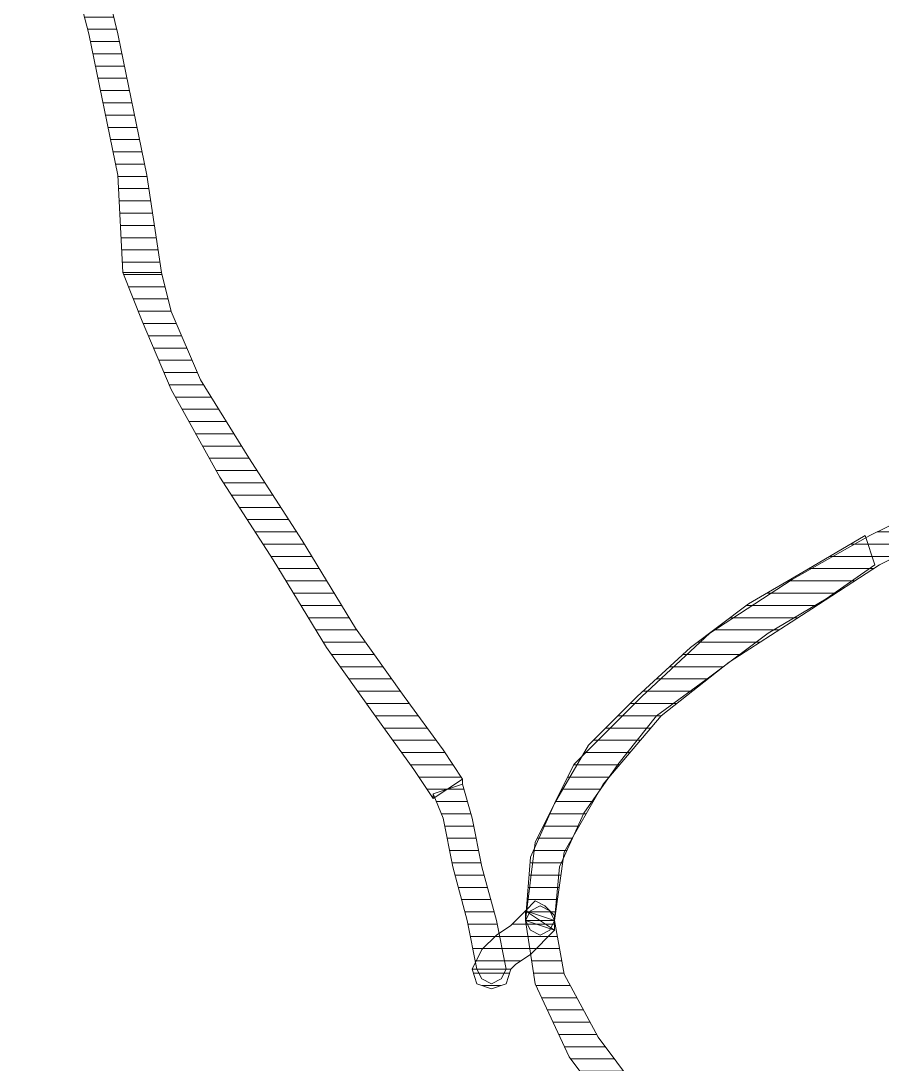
# Model space of a CAD drawing. Header units: centimetres. Extents: x 54005 to 61405, y 90310 to 94744.
# Drawn here: x 56832.2 to 56840.98, y 91753.54 to 91764.18 of the extents above; entities that cross this region are included whole.
import ezdxf

# ---------------------------------------------------------------- set-up
doc = ezdxf.new("R2010")
doc.units = ezdxf.units.CM
doc.header["$LTSCALE"] = 25
doc.layers.get('0').update_dxf_attribs({"lineweight": 0})
doc.layers.add('ÖLCULENDIRME', color=115, linetype='Continuous', lineweight=5)
pattern_1 = [(360, (-5108.51305, -673.59423), (1e-16, 0.125), [25])]

# ---------------------------------------------------------------- blocks, each defined once
blk = doc.blocks.new('by')
at = {"ltscale": 30}
h = blk.add_hatch(dxfattribs=at)
h.set_pattern_fill('DC_LINES', color=256, scale=0.1, style=0)
h.set_pattern_definition(pattern_1)
edge = h.paths.add_edge_path(flags=0)
edge.add_line((6411.094, 2248.253), (6411.144, 2248.203))
edge.add_line((6411.144, 2248.203), (6411.59, 2247.657))
edge.add_line((6411.59, 2247.657), (6412.282, 2246.961))
edge.add_line((6412.282, 2246.961), (6413.074, 2246.216))
edge.add_line((6413.074, 2246.216), (6413.816, 2245.421))
edge.add_line((6413.816, 2245.421), (6414.607, 2244.577))
edge.add_line((6414.607, 2244.577), (6415.201, 2243.782))
edge.add_line((6415.201, 2243.782), (6415.548, 2243.037))
edge.add_line((6415.548, 2243.037), (6415.646, 2242.391))
edge.add_line((6415.646, 2242.391), (6415.349, 2242.391))
edge.add_line((6415.349, 2242.391), (6415.251, 2242.938))
edge.add_line((6415.251, 2242.938), (6414.904, 2243.583))
edge.add_line((6414.904, 2243.583), (6414.31, 2244.378))
edge.add_line((6414.31, 2244.378), (6413.618, 2245.223))
edge.add_line((6413.618, 2245.223), (6412.876, 2246.017))
edge.add_line((6412.876, 2246.017), (6412.084, 2246.763))
edge.add_line((6412.084, 2246.763), (6411.391, 2247.458))
edge.add_line((6411.391, 2247.458), (6410.847, 2248.004))
edge.add_line((6410.847, 2248.004), (6410.897, 2247.955))
edge.add_line((6410.897, 2247.955), (6410.847, 2248.004))
edge.add_line((6410.847, 2248.004), (6410.847, 2248.153))
edge.add_line((6410.847, 2248.153), (6410.946, 2248.253))
edge.add_line((6410.946, 2248.253), (6411.045, 2248.302))
edge.add_line((6411.045, 2248.302), (6411.144, 2248.203))
h = blk.add_hatch(dxfattribs=at)
h.set_pattern_fill('DC_LINES', color=256, scale=0.1, style=0)
h.set_pattern_definition(pattern_1)
edge = h.paths.add_edge_path(flags=0)
edge.add_line((6415.646, 2242.292), (6415.349, 2242.391))
edge.add_line((6415.349, 2242.391), (6415.251, 2242.938))
edge.add_line((6415.251, 2242.938), (6414.904, 2243.583))
edge.add_line((6414.904, 2243.583), (6414.31, 2244.378))
edge.add_line((6414.31, 2244.378), (6413.618, 2245.223))
edge.add_line((6413.618, 2245.223), (6412.876, 2246.017))
edge.add_line((6412.876, 2246.017), (6412.084, 2246.763))
edge.add_line((6412.084, 2246.763), (6411.391, 2247.458))
edge.add_line((6411.391, 2247.458), (6410.847, 2248.004))
edge.add_line((6410.847, 2248.004), (6411.144, 2248.203))
edge.add_line((6411.144, 2248.203), (6411.59, 2247.657))
edge.add_line((6411.59, 2247.657), (6412.282, 2246.961))
edge.add_line((6412.282, 2246.961), (6413.074, 2246.216))
edge.add_line((6413.074, 2246.216), (6413.816, 2245.421))
edge.add_line((6413.816, 2245.421), (6414.607, 2244.577))
edge.add_line((6414.607, 2244.577), (6415.201, 2243.782))
edge.add_line((6415.201, 2243.782), (6415.548, 2243.037))
edge.add_line((6415.548, 2243.037), (6415.646, 2242.391))
edge.add_line((6415.646, 2242.391), (6415.349, 2242.491))
edge.add_line((6415.349, 2242.491), (6415.646, 2242.391))
edge.add_line((6415.646, 2242.391), (6415.596, 2242.292))
edge.add_line((6415.596, 2242.292), (6415.498, 2242.242))
edge.add_line((6415.498, 2242.242), (6415.399, 2242.292))
edge.add_line((6415.399, 2242.292), (6415.349, 2242.391))
h = blk.add_hatch(dxfattribs=at)
h.set_pattern_fill('DC_LINES', color=256, scale=0.1, style=0)
h.set_pattern_definition(pattern_1)
edge = h.paths.add_edge_path(flags=0)
edge.add_line((6415.844, 2242.888), (6416.19, 2242.888))
edge.add_line((6416.19, 2242.888), (6416.092, 2242.689))
edge.add_line((6416.092, 2242.689), (6415.943, 2242.54))
edge.add_line((6415.943, 2242.54), (6415.795, 2242.441))
edge.add_line((6415.795, 2242.441), (6415.646, 2242.292))
edge.add_line((6415.646, 2242.292), (6415.349, 2242.491))
edge.add_line((6415.349, 2242.491), (6415.596, 2242.739))
edge.add_line((6415.596, 2242.739), (6415.745, 2242.838))
edge.add_line((6415.745, 2242.838), (6415.795, 2242.888))
edge.add_line((6415.795, 2242.888), (6416.141, 2242.888))
edge.add_line((6416.141, 2242.888), (6415.795, 2242.888))
edge.add_line((6415.795, 2242.888), (6415.844, 2243.037))
edge.add_line((6415.844, 2243.037), (6415.993, 2243.087))
edge.add_line((6415.993, 2243.087), (6416.141, 2243.037))
edge.add_line((6416.141, 2243.037), (6416.19, 2242.888))
h = blk.add_hatch(dxfattribs=at)
h.set_pattern_fill('DC_LINES', color=256, scale=0.1, style=0)
h.set_pattern_definition(pattern_1)
edge = h.paths.add_edge_path(flags=0)
edge.add_line((6415.795, 2242.888), (6416.141, 2242.888))
edge.add_line((6416.141, 2242.888), (6416.24, 2242.391))
edge.add_line((6416.24, 2242.391), (6416.388, 2241.845))
edge.add_line((6416.388, 2241.845), (6416.487, 2241.348))
edge.add_line((6416.487, 2241.348), (6416.587, 2241.1))
edge.add_line((6416.587, 2241.1), (6416.29, 2241))
edge.add_line((6416.29, 2241), (6416.19, 2241.348))
edge.add_line((6416.19, 2241.348), (6416.092, 2241.845))
edge.add_line((6416.092, 2241.845), (6415.943, 2242.391))
edge.add_line((6415.943, 2242.391), (6415.844, 2242.888))
edge.add_line((6415.844, 2242.888), (6416.19, 2242.888))
edge.add_line((6416.19, 2242.888), (6415.844, 2242.888))
edge.add_line((6415.844, 2242.888), (6415.894, 2242.987))
edge.add_line((6415.894, 2242.987), (6415.993, 2243.037))
edge.add_line((6415.993, 2243.037), (6416.092, 2242.987))
edge.add_line((6416.092, 2242.987), (6416.141, 2242.888))
h = blk.add_hatch(dxfattribs=at)
h.set_pattern_fill('DC_LINES', color=256, scale=0.1, style=0)
h.set_pattern_definition(pattern_1)
edge = h.paths.add_edge_path(flags=0)
edge.add_line((6415.349, 2242.391), (6415.349, 2242.491))
edge.add_line((6415.349, 2242.491), (6415.596, 2242.739))
edge.add_line((6415.596, 2242.739), (6415.745, 2242.838))
edge.add_line((6415.745, 2242.838), (6415.795, 2242.888))
edge.add_line((6415.795, 2242.888), (6416.19, 2242.888))
edge.add_line((6416.19, 2242.888), (6416.092, 2242.689))
edge.add_line((6416.092, 2242.689), (6415.943, 2242.54))
edge.add_line((6415.943, 2242.54), (6415.795, 2242.441))
edge.add_line((6415.795, 2242.441), (6415.646, 2242.292))
edge.add_line((6415.646, 2242.292), (6415.646, 2242.391))
edge.add_line((6415.646, 2242.391), (6415.646, 2242.292))
edge.add_line((6415.646, 2242.292), (6415.548, 2242.192))
edge.add_line((6415.548, 2242.192), (6415.448, 2242.242))
edge.add_line((6415.448, 2242.242), (6415.349, 2242.342))
edge.add_line((6415.349, 2242.342), (6415.349, 2242.491))
h = blk.add_hatch(dxfattribs=at)
h.set_pattern_fill('DC_LINES', color=256, scale=0.1, style=0)
h.set_pattern_definition(pattern_1)
edge = h.paths.add_edge_path(flags=0)
edge.add_line((6416.29, 2240.951), (6416.29, 2241))
edge.add_line((6416.29, 2241), (6416.19, 2241.348))
edge.add_line((6416.19, 2241.348), (6416.092, 2241.845))
edge.add_line((6416.092, 2241.845), (6415.943, 2242.391))
edge.add_line((6415.943, 2242.391), (6415.844, 2242.888))
edge.add_line((6415.844, 2242.888), (6416.141, 2242.888))
edge.add_line((6416.141, 2242.888), (6416.24, 2242.391))
edge.add_line((6416.24, 2242.391), (6416.388, 2241.845))
edge.add_line((6416.388, 2241.845), (6416.487, 2241.348))
edge.add_line((6416.487, 2241.348), (6416.587, 2241.1))
edge.add_line((6416.587, 2241.1), (6416.587, 2241.149))
h = blk.add_hatch(dxfattribs=at)
h.set_pattern_fill('DC_LINES', color=256, scale=0.1, style=0)
h.set_pattern_definition(pattern_1)
h.paths.add_polyline_path([(6415.646, 2242.391), (6415.596, 2241.745), (6415.349, 2241.199), (6415.004, 2240.603), (6414.509, 2240.106), (6413.965, 2239.609), (6413.371, 2239.162), (6412.777, 2238.815), (6412.183, 2238.467), (6412.084, 2238.765), (6412.579, 2239.113), (6413.173, 2239.46), (6413.766, 2239.907), (6414.31, 2240.305), (6414.706, 2240.802), (6415.052, 2241.298), (6415.3, 2241.845), (6415.349, 2242.391), (6415.399, 2242.491), (6415.498, 2242.54), (6415.596, 2242.491)], flags=0)
h = blk.add_hatch(dxfattribs=at)
h.set_pattern_fill('DC_LINES', color=256, scale=0.1, style=0)
h.set_pattern_definition(pattern_1)
edge = h.paths.add_edge_path(flags=0)
edge.add_line((6410.749, 2237.97), (6410.847, 2238.169))
edge.add_line((6410.847, 2238.169), (6411.342, 2238.417))
edge.add_line((6411.342, 2238.417), (6412.035, 2238.765))
edge.add_line((6412.035, 2238.765), (6412.727, 2239.212))
edge.add_line((6412.727, 2239.212), (6413.568, 2239.758))
edge.add_line((6413.568, 2239.758), (6414.261, 2240.305))
edge.add_line((6414.261, 2240.305), (6414.854, 2241))
edge.add_line((6414.854, 2241), (6415.251, 2241.696))
edge.add_line((6415.251, 2241.696), (6415.349, 2242.391))
edge.add_line((6415.349, 2242.391), (6415.646, 2242.391))
edge.add_line((6415.646, 2242.391), (6415.548, 2241.596))
edge.add_line((6415.548, 2241.596), (6415.152, 2240.802))
edge.add_line((6415.152, 2240.802), (6414.459, 2240.106))
edge.add_line((6414.459, 2240.106), (6413.766, 2239.46))
edge.add_line((6413.766, 2239.46), (6412.926, 2238.914))
edge.add_line((6412.926, 2238.914), (6412.134, 2238.467))
edge.add_line((6412.134, 2238.467), (6411.441, 2238.119))
edge.add_line((6411.441, 2238.119), (6410.946, 2237.871))
edge.add_line((6410.946, 2237.871), (6411.045, 2238.07))
edge.add_line((6411.045, 2238.07), (6410.946, 2237.871))
edge.add_line((6410.946, 2237.871), (6410.798, 2237.871))
edge.add_line((6410.798, 2237.871), (6410.749, 2237.97))
edge.add_line((6410.749, 2237.97), (6410.749, 2238.07))
edge.add_line((6410.749, 2238.07), (6410.847, 2238.169))
h = blk.add_hatch(dxfattribs=at)
h.set_pattern_fill('DC_LINES', color=256, scale=0.1, style=0)
h.set_pattern_definition(pattern_1)
edge = h.paths.add_edge_path(flags=0)
edge.add_line((6416.587, 2241.1), (6416.587, 2241.149))
edge.add_line((6416.587, 2241.149), (6416.784, 2240.851))
edge.add_line((6416.784, 2240.851), (6417.18, 2240.305))
edge.add_line((6417.18, 2240.305), (6417.675, 2239.609))
edge.add_line((6417.675, 2239.609), (6418.219, 2238.715))
edge.add_line((6418.219, 2238.715), (6418.763, 2237.871))
edge.add_line((6418.763, 2237.871), (6419.258, 2236.977))
edge.add_line((6419.258, 2236.977), (6419.555, 2236.281))
edge.add_line((6419.555, 2236.281), (6419.753, 2235.785))
edge.add_line((6419.753, 2235.785), (6419.357, 2235.785))
edge.add_line((6419.357, 2235.785), (6419.258, 2236.182))
edge.add_line((6419.258, 2236.182), (6418.961, 2236.877))
edge.add_line((6418.961, 2236.877), (6418.467, 2237.672))
edge.add_line((6418.467, 2237.672), (6417.923, 2238.517))
edge.add_line((6417.923, 2238.517), (6417.378, 2239.411))
edge.add_line((6417.378, 2239.411), (6416.884, 2240.106))
edge.add_line((6416.884, 2240.106), (6416.487, 2240.653))
edge.add_line((6416.487, 2240.653), (6416.29, 2240.951))
edge.add_line((6416.29, 2240.951), (6416.29, 2241))
h = blk.add_hatch(dxfattribs=at)
h.set_pattern_fill('DC_LINES', color=256, scale=0.1, style=0)
h.set_pattern_definition(pattern_1)
edge = h.paths.add_edge_path(flags=0)
edge.add_line((6419.357, 2235.785), (6419.258, 2236.182))
edge.add_line((6419.258, 2236.182), (6418.961, 2236.877))
edge.add_line((6418.961, 2236.877), (6418.467, 2237.672))
edge.add_line((6418.467, 2237.672), (6417.923, 2238.517))
edge.add_line((6417.923, 2238.517), (6417.378, 2239.411))
edge.add_line((6417.378, 2239.411), (6416.884, 2240.106))
edge.add_line((6416.884, 2240.106), (6416.487, 2240.653))
edge.add_line((6416.487, 2240.653), (6416.29, 2240.951))
edge.add_line((6416.29, 2240.951), (6416.587, 2241.149))
edge.add_line((6416.587, 2241.149), (6416.784, 2240.851))
edge.add_line((6416.784, 2240.851), (6417.18, 2240.305))
edge.add_line((6417.18, 2240.305), (6417.675, 2239.609))
edge.add_line((6417.675, 2239.609), (6418.219, 2238.715))
edge.add_line((6418.219, 2238.715), (6418.763, 2237.871))
edge.add_line((6418.763, 2237.871), (6419.258, 2236.977))
edge.add_line((6419.258, 2236.977), (6419.555, 2236.281))
edge.add_line((6419.555, 2236.281), (6419.753, 2235.785))
h = blk.add_hatch(dxfattribs=at)
h.set_pattern_fill('DC_LINES', color=256, scale=0.1, style=0)
h.set_pattern_definition(pattern_1)
edge = h.paths.add_edge_path(flags=0)
edge.add_line((6420.495, 2230.916), (6420.148, 2231.91))
edge.add_line((6420.148, 2231.91), (6419.802, 2233.35))
edge.add_line((6419.802, 2233.35), (6419.506, 2234.791))
edge.add_line((6419.506, 2234.791), (6419.357, 2235.785))
edge.add_line((6419.357, 2235.785), (6419.753, 2235.785))
edge.add_line((6419.753, 2235.785), (6419.802, 2234.791))
edge.add_line((6419.802, 2234.791), (6420.099, 2233.35))
edge.add_line((6420.099, 2233.35), (6420.445, 2232.009))
edge.add_line((6420.445, 2232.009), (6420.792, 2231.016))
h = blk.add_hatch(dxfattribs=at)
h.set_pattern_fill('DC_LINES', color=256, scale=0.1, style=0)
h.set_pattern_definition(pattern_1)
edge = h.paths.add_edge_path(flags=0)
edge.add_line((6419.753, 2235.785), (6419.802, 2234.791))
edge.add_line((6419.802, 2234.791), (6420.099, 2233.35))
edge.add_line((6420.099, 2233.35), (6420.445, 2232.009))
edge.add_line((6420.445, 2232.009), (6420.792, 2231.016))
edge.add_line((6420.792, 2231.016), (6420.495, 2230.916))
edge.add_line((6420.495, 2230.916), (6420.148, 2231.91))
edge.add_line((6420.148, 2231.91), (6419.802, 2233.35))
edge.add_line((6419.802, 2233.35), (6419.506, 2234.791))
edge.add_line((6419.506, 2234.791), (6419.357, 2235.785))
for p, q in [((6414.607, 2244.577, -4.505), (6415.201, 2243.782, -4.505)), ((6414.607, 2244.577, -4.505), (6415.201, 2243.782, -4.505)), ((6414.904, 2243.583, -4.505), (6414.31, 2244.378, -4.505)), ((6414.904, 2243.583, -4.505), (6414.31, 2244.378, -4.505)), ((6415.201, 2243.782, -4.505), (6415.548, 2243.037, -4.505)), ((6415.201, 2243.782, -4.505), (6415.548, 2243.037, -4.505)), ((6415.251, 2242.938, -4.505), (6414.904, 2243.583, -4.505)), ((6415.251, 2242.938, -4.505), (6414.904, 2243.583, -4.505)), ((6415.844, 2243.037, -4.505), (6415.993, 2243.087, -4.505)), ((6415.993, 2243.087, -4.505), (6416.141, 2243.037, -4.505)), ((6415.349, 2242.391, -4.505), (6415.251, 2242.938, -4.505)), ((6415.349, 2242.391, -4.505), (6415.251, 2242.938, -4.505)), ((6415.548, 2243.037, -4.505), (6415.646, 2242.391, -4.505)), ((6415.548, 2243.037, -4.505), (6415.646, 2242.391, -4.505)), ((6415.795, 2242.888, -4.505), (6415.844, 2243.037, -4.505)), ((6415.844, 2242.888, -4.505), (6415.894, 2242.987, -4.505)), ((6415.894, 2242.987, -4.505), (6415.993, 2243.037, -4.505)), ((6415.993, 2243.037, -4.505), (6416.092, 2242.987, -4.505)), ((6416.092, 2242.987, -4.505), (6416.141, 2242.888, -4.505)), ((6416.141, 2243.037, -4.505), (6416.19, 2242.888, -4.505)), ((6415.596, 2242.739, -4.505), (6415.745, 2242.838, -4.505)), ((6415.596, 2242.739, -4.505), (6415.745, 2242.838, -4.505)), ((6415.745, 2242.838, -4.505), (6415.795, 2242.888, -4.505)), ((6415.745, 2242.838, -4.505), (6415.795, 2242.888, -4.505)), ((6415.795, 2242.888, -4.505), (6416.141, 2242.888, -4.505)), ((6416.141, 2242.888, -4.505), (6415.795, 2242.888, -4.505)), ((6415.795, 2242.888, -4.505), (6415.795, 2242.888, -4.505)), ((6415.795, 2242.888, -4.505), (6415.795, 2242.888, -4.505)), ((6415.795, 2242.888, -4.505), (6416.141, 2242.888, -4.505)), ((6416.141, 2242.888, -4.505), (6415.795, 2242.888, -4.505)), ((6415.795, 2242.888, -4.505), (6415.795, 2242.888, -4.505)), ((6415.795, 2242.888, -4.505), (6416.19, 2242.888, -4.505)), ((6415.943, 2242.391, -4.505), (6415.844, 2242.888, -4.505)), ((6415.844, 2242.888, -4.505), (6416.141, 2242.888, -4.505)), ((6415.943, 2242.391, -4.505), (6415.844, 2242.888, -4.505)), ((6415.844, 2242.888, -4.505), (6416.19, 2242.888, -4.505)), ((6416.19, 2242.888, -4.505), (6415.844, 2242.888, -4.505)), ((6415.844, 2242.888, -4.505), (6416.19, 2242.888, -4.505)), ((6416.19, 2242.888, -4.505), (6415.844, 2242.888, -4.505)), ((6415.844, 2242.888, -4.505), (6415.844, 2242.888, -4.505)), ((6416.19, 2242.888, -4.505), (6416.092, 2242.689, -4.505)), ((6416.19, 2242.888, -4.505), (6416.092, 2242.689, -4.505)), ((6416.141, 2242.888, -4.505), (6416.24, 2242.391, -4.505)), ((6416.141, 2242.888, -4.505), (6416.24, 2242.391, -4.505)), ((6415.349, 2242.491, -4.505), (6415.596, 2242.739, -4.505)), ((6415.349, 2242.491, -4.505), (6415.596, 2242.739, -4.505)), ((6416.092, 2242.689, -4.505), (6415.943, 2242.54, -4.505)), ((6416.092, 2242.689, -4.505), (6415.943, 2242.54, -4.505)), ((6415.399, 2242.491, -4.505), (6415.498, 2242.54, -4.505)), ((6415.498, 2242.54, -4.505), (6415.596, 2242.491, -4.505)), ((6415.943, 2242.54, -4.505), (6415.795, 2242.441, -4.505)), ((6415.943, 2242.54, -4.505), (6415.795, 2242.441, -4.505)), ((6415.646, 2242.391, -4.505), (6415.349, 2242.491, -4.505)), ((6415.349, 2242.491, -4.505), (6415.646, 2242.391, -4.505)), ((6415.349, 2242.391, -4.505), (6415.399, 2242.491, -4.505)), ((6415.646, 2242.292, -4.505), (6415.349, 2242.491, -4.505)), ((6415.349, 2242.391, -4.505), (6415.349, 2242.491, -4.505)), ((6415.349, 2242.342, -4.505), (6415.349, 2242.491, -4.505)), ((6415.349, 2242.491, -4.505), (6415.349, 2242.391, -4.505)), ((6415.596, 2242.491, -4.505), (6415.646, 2242.391, -4.505)), ((6415.795, 2242.441, -4.505), (6415.646, 2242.292, -4.505)), ((6415.795, 2242.441, -4.505), (6415.646, 2242.292, -4.505)), ((6415.251, 2241.696, -4.505), (6415.349, 2242.391, -4.505)), ((6415.3, 2241.845, -4.505), (6415.349, 2242.391, -4.505)), ((6415.646, 2242.292, -4.505), (6415.349, 2242.391, -4.505)), ((6415.399, 2242.292, -4.505), (6415.349, 2242.391, -4.505)), ((6415.349, 2242.391, -4.505), (6415.646, 2242.292, -4.505)), ((6415.349, 2242.391, -4.505), (6415.349, 2242.391, -4.505)), ((6415.349, 2242.391, -4.505), (6415.349, 2242.391, -4.505)), ((6415.646, 2242.391, -4.505), (6415.349, 2242.391, -4.505)), ((6415.349, 2242.391, -4.505), (6415.646, 2242.391, -4.505)), ((6415.349, 2242.391, -4.505), (6415.349, 2242.391, -4.505)), ((6415.448, 2242.242, -4.505), (6415.349, 2242.342, -4.505)), ((6415.646, 2242.391, -4.505), (6415.548, 2241.596, -4.505)), ((6415.646, 2242.391, -4.505), (6415.596, 2242.292, -4.505)), ((6415.646, 2242.391, -4.505), (6415.596, 2241.745, -4.505)), ((6415.646, 2242.391, -4.505), (6415.646, 2242.391, -4.505)), ((6415.646, 2242.391, -4.505), (6415.646, 2242.391, -4.505)), ((6415.646, 2242.391, -4.505), (6415.646, 2242.391, -4.505)), ((6415.646, 2242.292, -4.505), (6415.646, 2242.391, -4.505)), ((6415.646, 2242.391, -4.505), (6415.646, 2242.292, -4.505)), ((6416.092, 2241.845, -4.505), (6415.943, 2242.391, -4.505)), ((6416.092, 2241.845, -4.505), (6415.943, 2242.391, -4.505)), ((6416.24, 2242.391, -4.505), (6416.388, 2241.845, -4.505)), ((6416.24, 2242.391, -4.505), (6416.388, 2241.845, -4.505)), ((6415.498, 2242.242, -4.505), (6415.399, 2242.292, -4.505)), ((6415.548, 2242.192, -4.505), (6415.448, 2242.242, -4.505)), ((6415.596, 2242.292, -4.505), (6415.498, 2242.242, -4.505)), ((6415.646, 2242.292, -4.505), (6415.548, 2242.192, -4.505)), ((6415.646, 2242.292, -4.505), (6415.646, 2242.292, -4.505)), ((6415.052, 2241.298, -4.505), (6415.3, 2241.845, -4.505)), ((6416.19, 2241.348, -4.505), (6416.092, 2241.845, -4.505)), ((6416.19, 2241.348, -4.505), (6416.092, 2241.845, -4.505)), ((6416.388, 2241.845, -4.505), (6416.487, 2241.348, -4.505)), ((6416.388, 2241.845, -4.505), (6416.487, 2241.348, -4.505)), ((6414.854, 2241, -4.505), (6415.251, 2241.696, -4.505)), ((6415.596, 2241.745, -4.505), (6415.349, 2241.199, -4.505)), ((6415.548, 2241.596, -4.505), (6415.152, 2240.802, -4.505)), ((6416.29, 2241, -4.505), (6416.19, 2241.348, -4.505)), ((6416.29, 2241, -4.505), (6416.19, 2241.348, -4.505)), ((6416.487, 2241.348, -4.505), (6416.587, 2241.1, -4.505)), ((6416.487, 2241.348, -4.505), (6416.587, 2241.1, -4.505)), ((6414.706, 2240.802, -4.505), (6415.052, 2241.298, -4.505)), ((6415.349, 2241.199, -4.505), (6415.004, 2240.603, -4.505)), ((6416.587, 2241.149, -4.505), (6416.29, 2240.951, -4.505)), ((6416.29, 2240.951, -4.505), (6416.587, 2241.149, -4.505)), ((6416.587, 2241.1, -4.505), (6416.587, 2241.149, -4.505)), ((6416.587, 2241.149, -4.505), (6416.784, 2240.851, -4.505)), ((6416.587, 2241.1, -4.505), (6416.587, 2241.149, -4.505)), ((6416.587, 2241.149, -4.505), (6416.784, 2240.851, -4.505)), ((6416.29, 2241, -4.505), (6416.587, 2241.1, -4.505)), ((6416.587, 2241.1, -4.505), (6416.29, 2241, -4.505)), ((6416.587, 2241.1, -4.505), (6416.587, 2241.1, -4.505)), ((6414.261, 2240.305, -4.505), (6414.854, 2241, -4.505)), ((6416.29, 2240.951, -4.505), (6416.29, 2241, -4.505)), ((6416.29, 2240.951, -4.505), (6416.29, 2241, -4.505)), ((6416.29, 2240.951, -4.505), (6416.29, 2240.951, -4.505)), ((6416.487, 2240.653, -4.505), (6416.29, 2240.951, -4.505)), ((6416.487, 2240.653, -4.505), (6416.29, 2240.951, -4.505)), ((6416.784, 2240.851, -4.505), (6417.18, 2240.305, -4.505)), ((6416.784, 2240.851, -4.505), (6417.18, 2240.305, -4.505)), ((6414.31, 2240.305, -4.505), (6414.706, 2240.802, -4.505)), ((6415.152, 2240.802, -4.505), (6414.459, 2240.106, -4.505)), ((6415.004, 2240.603, -4.505), (6414.509, 2240.106, -4.505)), ((6416.884, 2240.106, -4.505), (6416.487, 2240.653, -4.505)), ((6416.884, 2240.106, -4.505), (6416.487, 2240.653, -4.505)), ((6413.568, 2239.758, -4.505), (6414.261, 2240.305, -4.505)), ((6413.766, 2239.907, -4.505), (6414.31, 2240.305, -4.505)), ((6417.18, 2240.305, -4.505), (6417.675, 2239.609, -4.505)), ((6417.18, 2240.305, -4.505), (6417.675, 2239.609, -4.505)), ((6414.459, 2240.106, -4.505), (6413.766, 2239.46, -4.505)), ((6414.509, 2240.106, -4.505), (6413.965, 2239.609, -4.505)), ((6417.378, 2239.411, -4.505), (6416.884, 2240.106, -4.505)), ((6417.378, 2239.411, -4.505), (6416.884, 2240.106, -4.505)), ((6413.173, 2239.46, -4.505), (6413.766, 2239.907, -4.505)), ((6412.727, 2239.212, -4.505), (6413.568, 2239.758, -4.505)), ((6413.965, 2239.609, -4.505), (6413.371, 2239.162, -4.505)), ((6417.675, 2239.609, -4.505), (6418.219, 2238.715, -4.505)), ((6417.675, 2239.609, -4.505), (6418.219, 2238.715, -4.505)), ((6412.579, 2239.113, -4.505), (6413.173, 2239.46, -4.505)), ((6413.766, 2239.46, -4.505), (6412.926, 2238.914, -4.505)), ((6417.923, 2238.517, -4.505), (6417.378, 2239.411, -4.505)), ((6417.923, 2238.517, -4.505), (6417.378, 2239.411, -4.505)), ((6412.035, 2238.765, -4.505), (6412.727, 2239.212, -4.505)), ((6412.084, 2238.765, -4.505), (6412.579, 2239.113, -4.505)), ((6413.371, 2239.162, -4.505), (6412.777, 2238.815, -4.505)), ((6412.926, 2238.914, -4.505), (6412.134, 2238.467, -4.505)), ((6412.777, 2238.815, -4.505), (6412.183, 2238.467, -4.505)), ((6411.342, 2238.417, -4.505), (6412.035, 2238.765, -4.505)), ((6412.183, 2238.467, -4.505), (6412.084, 2238.765, -4.505)), ((6418.219, 2238.715, -4.505), (6418.763, 2237.871, -4.505)), ((6418.219, 2238.715, -4.505), (6418.763, 2237.871, -4.505)), ((6412.134, 2238.467, -4.505), (6411.441, 2238.119, -4.505)), ((6418.467, 2237.672, -4.505), (6417.923, 2238.517, -4.505)), ((6418.467, 2237.672, -4.505), (6417.923, 2238.517, -4.505)), ((6418.763, 2237.871, -4.505), (6419.258, 2236.977, -4.505)), ((6418.763, 2237.871, -4.505), (6419.258, 2236.977, -4.505)), ((6418.961, 2236.877, -4.505), (6418.467, 2237.672, -4.505)), ((6418.961, 2236.877, -4.505), (6418.467, 2237.672, -4.505)), ((6419.258, 2236.977, -4.505), (6419.555, 2236.281, -4.505)), ((6419.258, 2236.977, -4.505), (6419.555, 2236.281, -4.505)), ((6419.258, 2236.182, -4.505), (6418.961, 2236.877, -4.505)), ((6419.258, 2236.182, -4.505), (6418.961, 2236.877, -4.505)), ((6419.555, 2236.281, -4.505), (6419.753, 2235.785, -4.505)), ((6419.555, 2236.281, -4.505), (6419.753, 2235.785, -4.505)), ((6419.357, 2235.785, -4.505), (6419.258, 2236.182, -4.505)), ((6419.357, 2235.785, -4.505), (6419.258, 2236.182, -4.505)), ((6419.357, 2235.785, -4.505), (6419.357, 2235.785, -4.505)), ((6419.753, 2235.785, -4.505), (6419.357, 2235.785, -4.505)), ((6419.357, 2235.785, -4.505), (6419.357, 2235.785, -4.505)), ((6419.753, 2235.785, -4.505), (6419.357, 2235.785, -4.505)), ((6419.506, 2234.791, -4.505), (6419.357, 2235.785, -4.505)), ((6419.357, 2235.785, -4.505), (6419.753, 2235.785, -4.505)), ((6419.506, 2234.791, -4.505), (6419.357, 2235.785, -4.505)), ((6419.357, 2235.785, -4.505), (6419.357, 2235.785, -4.505)), ((6419.357, 2235.785, -4.505), (6419.753, 2235.785, -4.505)), ((6419.753, 2235.785, -4.505), (6419.753, 2235.785, -4.505)), ((6419.753, 2235.785, -4.505), (6419.802, 2234.791, -4.505)), ((6419.753, 2235.785, -4.505), (6419.753, 2235.785, -4.505)), ((6419.753, 2235.785, -4.505), (6419.802, 2234.791, -4.505)), ((6419.753, 2235.785, -4.505), (6419.753, 2235.785, -4.505)), ((6419.802, 2233.35, -4.505), (6419.506, 2234.791, -4.505)), ((6419.802, 2233.35, -4.505), (6419.506, 2234.791, -4.505)), ((6419.802, 2234.791, -4.505), (6420.099, 2233.35, -4.505)), ((6419.802, 2234.791, -4.505), (6420.099, 2233.35, -4.505)), ((6420.148, 2231.91, -4.505), (6419.802, 2233.35, -4.505)), ((6420.148, 2231.91, -4.505), (6419.802, 2233.35, -4.505)), ((6420.099, 2233.35, -4.505), (6420.445, 2232.009, -4.505)), ((6420.099, 2233.35, -4.505), (6420.445, 2232.009, -4.505))]:
    blk.add_line(p, q, dxfattribs=at)

msp = doc.modelspace()

# ---------------------------------------------------------------- block references
at = {"layer": 'ÖLCULENDIRME', "rotation": 180}
msp.add_blockref('by', (63252.992, 93997.398, 4.505), dxfattribs=at)

doc.saveas('drawing.dxf')
